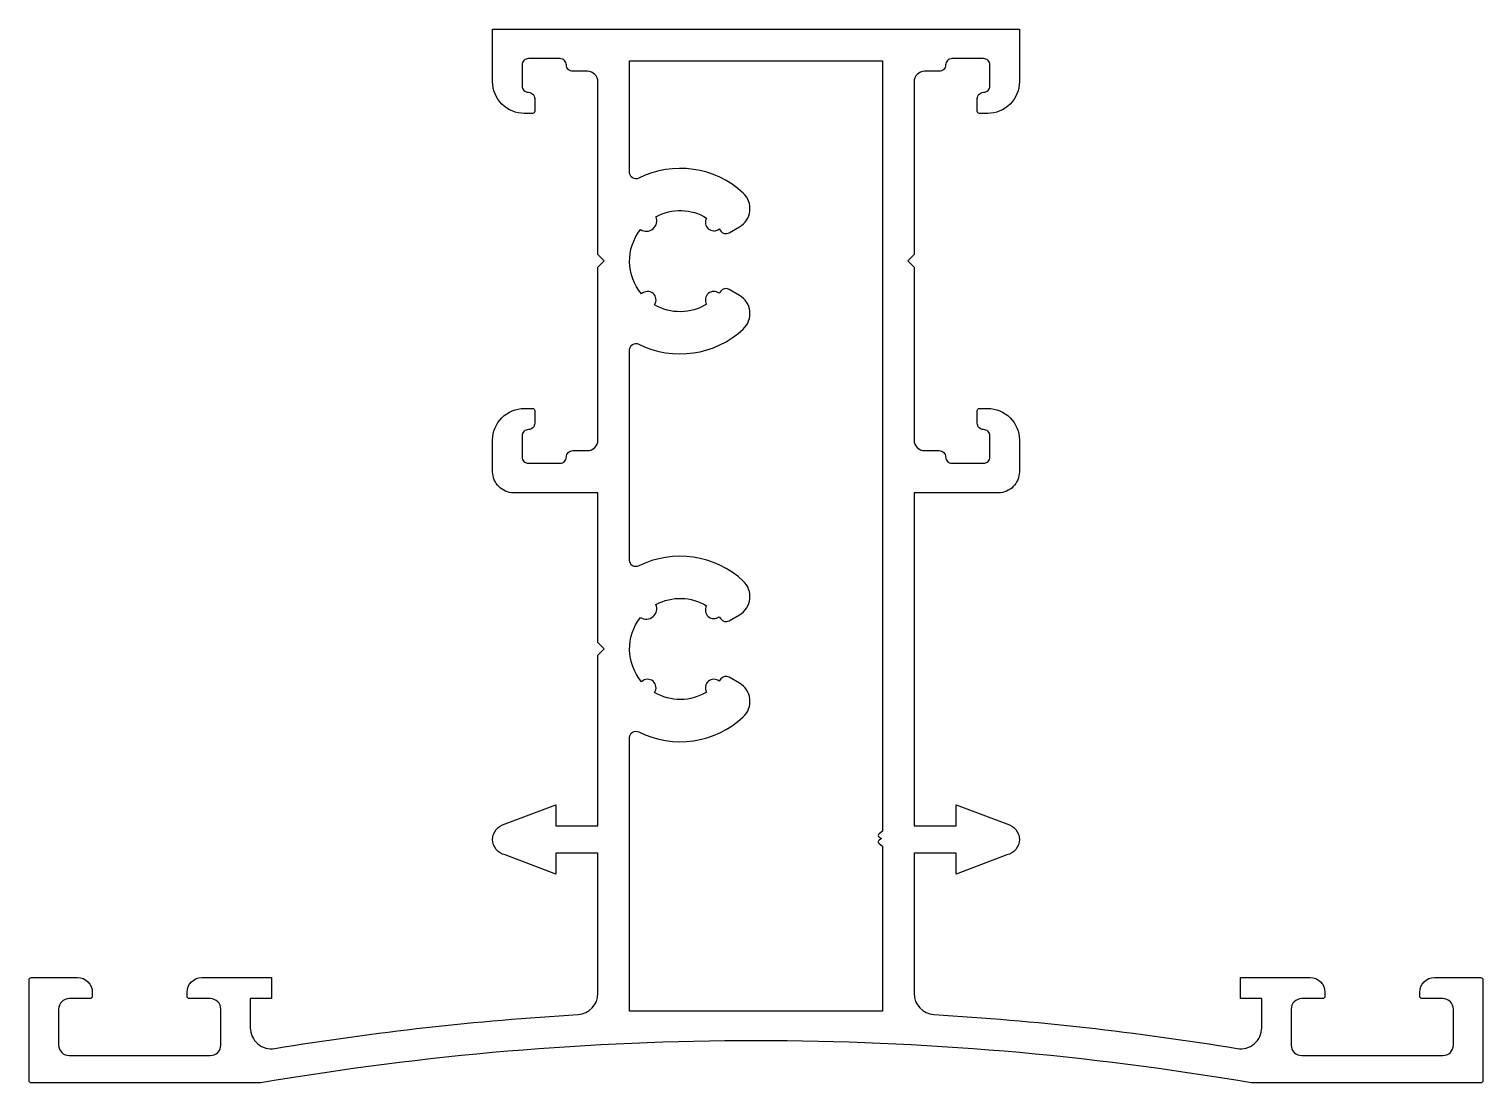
# Model space of a CAD drawing. Extents: x 839.4 to 908.4, y -40.5 to 9.5.
import ezdxf

# ---------------------------------------------------------------- set-up
doc = ezdxf.new("R2010")
doc.units = 0
doc.header["$LTSCALE"] = 15
doc.layers.get('0').update_dxf_attribs({"linetype": 'CONTINUOUS'})

msp = doc.modelspace()

# ---------------------------------------------------------------- linework, layer by layer
at = {"ltscale": 5}
msp.add_lwpolyline([(840.801, -38.712, 0.414214), (841.301, -39.212), (848.001, -39.212, 0.414214), (848.501, -38.712), (848.501, -37.012, 0.414214), (848.001, -36.512), (847.001, -36.512, -0.414214), (846.901, -36.412), (846.901, -36.212, -0.414214), (847.601, -35.512), (850.901, -35.512), (850.901, -36.512), (849.901, -36.512), (849.901, -37.893, 0.462862), (851.063, -38.879, -0.025785), (865.461, -37.265, 0.396724), (866.401, -36.267), (866.401, -29.612), (864.401, -29.612), (864.401, -30.612), (861.998, -29.696, -0.813412), (861.998, -28.227), (864.401, -27.312), (864.401, -28.312), (866.401, -28.312), (866.401, -20.212), (866.701, -19.912), (866.401, -19.612), (866.401, -12.512), (862.401, -12.512, -0.414214), (861.401, -11.512), (861.401, -10.012, -0.414214), (862.901, -8.512), (863.301, -8.512, -0.414214), (863.401, -8.612), (863.401, -9.212, -0.414214), (863.101, -9.512, 0.414214), (862.801, -9.812), (862.801, -10.812, 0.414214), (863.101, -11.112), (864.601, -11.112, 0.414214), (864.901, -10.812, -0.414214), (865.201, -10.512), (865.901, -10.512, 0.414214), (866.401, -10.012), (866.401, -1.812), (866.701, -1.512), (866.401, -1.212), (866.401, 6.988, 0.414214), (865.901, 7.488), (865.201, 7.488, -0.414214), (864.901, 7.788, 0.414214), (864.601, 8.088), (863.101, 8.088, 0.414214), (862.801, 7.788), (862.801, 6.788, 0.414214), (863.101, 6.488, -0.414214), (863.401, 6.188), (863.401, 5.588, -0.414214), (863.301, 5.488), (862.901, 5.488, -0.414214), (861.401, 6.988), (861.401, 9.488), (886.401, 9.488), (886.401, 6.988, -0.414214), (884.901, 5.488), (884.501, 5.488, -0.414214), (884.401, 5.588), (884.401, 6.188, -0.414214), (884.701, 6.488, 0.414214), (885.001, 6.788), (885.001, 7.788, 0.414214), (884.701, 8.088), (883.201, 8.088, 0.414214), (882.901, 7.788, -0.414214), (882.601, 7.488), (881.901, 7.488, 0.414214), (881.401, 6.988), (881.401, -1.212), (881.101, -1.512), (881.401, -1.812), (881.401, -10.012, 0.414214), (881.901, -10.512), (882.601, -10.512, -0.414214), (882.901, -10.812, 0.414214), (883.201, -11.112), (884.701, -11.112, 0.414214), (885.001, -10.812), (885.001, -9.812, 0.414214), (884.701, -9.512, -0.414214), (884.401, -9.212), (884.401, -8.612, -0.414214), (884.501, -8.512), (884.901, -8.512, -0.414214), (886.401, -10.012), (886.401, -11.512, -0.414214), (885.401, -12.512), (881.401, -12.512), (881.401, -28.312), (883.401, -28.312), (883.401, -27.312), (885.803, -28.227, -0.813412), (885.803, -29.696), (883.401, -30.612), (883.401, -29.612), (881.401, -29.612), (881.401, -36.267, 0.396724), (882.34, -37.265, -0.025785), (896.738, -38.879, 0.462862), (897.901, -37.893), (897.901, -36.512), (896.901, -36.512), (896.901, -35.512), (900.201, -35.512, -0.414214), (900.901, -36.212), (900.901, -36.412, -0.414214), (900.801, -36.512), (899.801, -36.512, 0.414214), (899.301, -37.012), (899.301, -38.712, 0.414214), (899.801, -39.212), (906.501, -39.212, 0.414214), (907.001, -38.712), (907.001, -37.012, 0.414214), (906.501, -36.512), (905.501, -36.512, -0.414214), (905.401, -36.412), (905.401, -36.212, -0.414214), (906.101, -35.512), (908.301, -35.512, -0.414214), (908.401, -35.612), (908.401, -40.412, -0.414214), (908.301, -40.512), (897.401, -40.512, 0.085106), (850.401, -40.512), (839.501, -40.512, -0.414214), (839.401, -40.412), (839.401, -35.612, -0.414214), (839.501, -35.512), (841.701, -35.512, -0.414214), (842.401, -36.212), (842.401, -36.412, -0.414214), (842.301, -36.512), (841.301, -36.512, 0.414214), (840.801, -37.012)], format="xyb", close=True, dxfattribs=at)
msp.add_lwpolyline([(867.901, -5.726, -0.557362), (868.335, -5.458, 0.312566), (873.295, -4.745, 0.504614), (873.114, -3.146), (872.624, -2.863, 0.381966), (872.232, -2.945), (872.151, -3.049, 0.838421), (871.557, -3.566, -0.277447), (869.084, -3.591, 0.919866), (868.474, -3.078, -0.358846), (868.422, -0.027, 0.737028), (869.154, 0.587, -0.268455), (871.557, 0.523, 0.838421), (872.151, 0.006), (872.232, -0.098, 0.381966), (872.624, -0.18), (873.114, 0.103, 0.504614), (873.295, 1.702, 0.312566), (868.335, 2.415, -0.557362), (867.901, 2.683), (867.901, 7.988), (879.901, 7.988), (879.901, -28.572), (879.741, -28.692, 0.524993), (879.747, -28.857), (879.851, -28.922), (879.747, -28.988, 0.524993), (879.741, -29.152), (879.901, -29.272), (879.901, -37.112), (867.901, -37.112), (867.901, -24.126, -0.557362), (868.335, -23.858, 0.312566), (873.295, -23.145, 0.504614), (873.114, -21.546), (872.624, -21.263, 0.381966), (872.232, -21.345), (872.151, -21.449, 0.838421), (871.557, -21.966, -0.277447), (869.084, -21.991, 0.919866), (868.474, -21.478, -0.358846), (868.422, -18.427, 0.737028), (869.154, -17.813, -0.268455), (871.557, -17.877, 0.838421), (872.151, -18.394), (872.232, -18.498, 0.381966), (872.624, -18.58), (873.114, -18.297, 0.504614), (873.295, -16.698, 0.312566), (868.335, -15.985, -0.557362), (867.901, -15.717), (867.901, -5.726)], format="xyb", dxfattribs=at)

doc.saveas('drawing.dxf')
